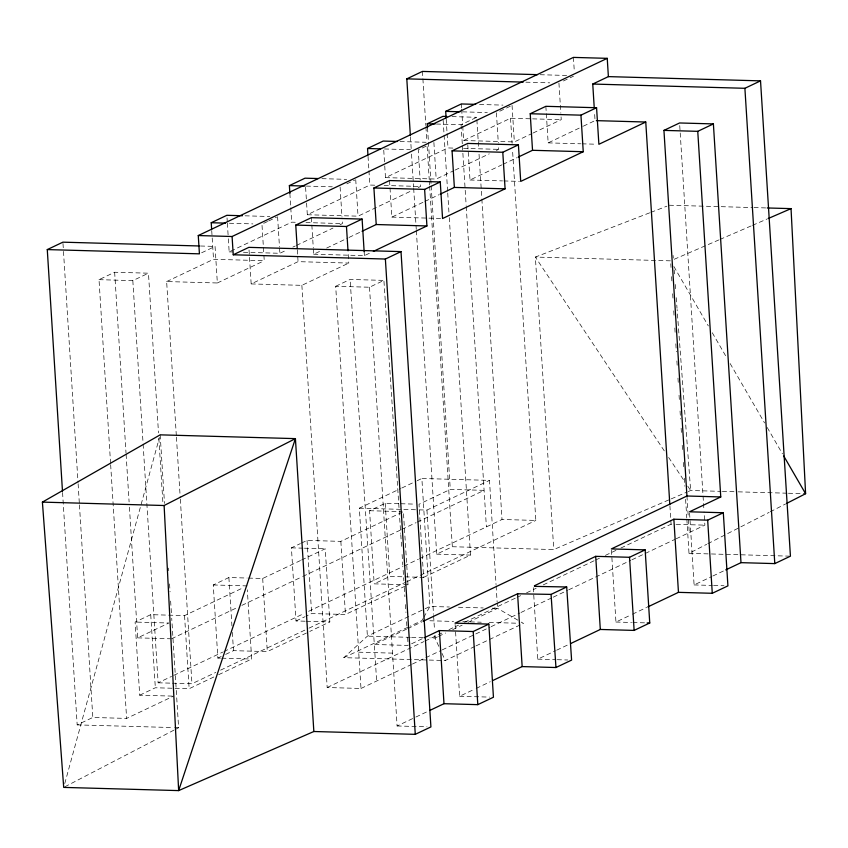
<?xml version="1.0" encoding="UTF-8"?>
<svg xmlns="http://www.w3.org/2000/svg" width="848" height="848" viewBox="0 0 848 848"><rect width="100%" height="100%" fill="white"/><g stroke="black" fill="none" stroke-linecap="round" stroke-linejoin="round"><path stroke-width="0.64" stroke-dasharray="4.24 3.18" d="M64.755 783.563L159.477 437.398M423.194 618.383L421.975 620.556L410.135 626.174M423.809 617.302L429.915 606.458L421.869 478.484L489.487 480.381L496.048 584.601M474.859 646.441L445.253 660.507L343.822 657.666L367.396 636.148L424.021 609.256M64.872 786.785L173.914 730.16M175.091 729.556L178.61 727.722L171.72 618.224M686.848 519.082L689 553.341L706.67 544.31M707.847 543.706L769.094 512.383M770.27 511.789L785.577 503.956M110.569 463.358L99.015 279.67L114.65 272.25L148.464 273.194L158.502 432.904M99.015 279.67L132.829 280.614L148.464 273.194M436.381 124.031L461.089 124.72L476.714 117.3L478.707 148.951M201.654 252.778L215.053 246.418L217.353 282.978L166.643 281.557L176.342 435.84M267.533 221.498L261.947 224.148L263.834 254.177M268.646 220.968L276.459 217.247M346.8 183.846L354.623 180.136M426.078 146.195L418.255 149.905L420.152 179.946M499.769 111.205L510.931 105.905M563.411 80.973L573.46 76.203M166.643 281.557L213.526 259.287L264.247 260.707L263.919 255.481M228.345 238.807L229.161 251.867L291.691 222.176L298.189 222.356M306.584 203.001L307.315 214.745L369.845 185.055L376.342 185.235M384.738 165.879L385.48 177.635L447.998 147.934L454.507 148.124M462.732 126.151L463.633 140.514L510.528 118.243L531.336 118.826M217.353 282.978L264.247 260.707M243.471 252.269L279.882 253.287L286.953 249.916M292.857 247.118L295.21 246.005M296.397 245.443L332.967 228.07M340.048 224.709L342.401 223.586L342.073 218.371M307.315 214.745L358.036 216.166L411.121 190.959M418.202 187.588L420.555 186.475L420.226 181.249M385.48 177.635L436.19 179.045L453.892 170.649M455.069 170.088L489.275 153.838M496.356 150.478L498.719 149.354L498.391 144.128M463.633 140.514L514.344 141.934L531.929 133.581M533.106 133.019L561.238 119.663L560.91 114.438M249.026 249.969L251.167 283.921L298.061 261.65L348.772 263.071L348.03 251.315M313.357 249.005L313.686 254.23L319.59 251.432M326.66 248.061L347.903 237.981M349.079 237.419L360.877 231.822M389.539 180.55L391.85 217.109L423.693 201.983M424.88 201.421L439.031 194.701M467.778 144.732L470.004 179.999L501.857 164.862M503.034 164.311L517.195 157.58M545.858 106.318L548.158 142.877L582.152 126.734M583.329 126.172L595.052 120.607L594.48 111.47M251.167 283.921L301.877 285.341L348.772 263.071M313.686 254.23L364.407 255.64L371.106 252.46M301.877 285.341L327.18 687.516L360.994 688.459L335.691 286.285L369.495 287.228L383.911 280.391L400.701 533.413M410.305 637.346L367.396 636.148L359.34 508.185L400.627 488.575M401.814 488.013L415.965 481.293M417.142 480.731L421.869 478.484M172.218 696.102L139.708 695.201L135.108 622.072L150.732 614.652L184.546 615.595L243.535 587.579M220.459 658.154L217.862 658.08L213.261 584.961L228.886 577.53L247.097 578.039M305.121 621.213L296.016 620.959L291.415 547.84L300.351 543.6M301.464 543.07L307.05 540.42L340.854 541.363L403.383 511.662L407.983 584.791L345.454 614.482L311.651 613.539L306.064 616.189M407.983 584.791L374.18 583.848L369.58 510.719L385.215 503.299L399.514 503.701M129.426 507.189L137.652 637.866L168.911 623.015L135.108 622.072M248.4 578.082L262.7 578.474L300.457 560.549M301.634 559.987L325.229 548.783L329.83 621.902L309.774 631.431M417.269 522.071L484.091 490.345L450.277 489.402L419.018 504.242L423.618 577.371L389.804 576.428L374.18 583.848M419.156 509.849L426.957 510.072L489.487 480.381M171.466 638.809L237.09 607.645M241.86 605.377L301.528 577.043M302.715 576.47L400.563 530.011M401.751 529.438L416.071 522.644M143.111 444.119L158.131 682.799L171.529 676.428M173.766 675.368L222.685 652.133M223.872 651.571L303.828 613.602M308.598 611.334L402.864 566.57M404.051 566.008L418.371 559.203M419.569 558.641L502.016 519.485L535.83 520.428L512.521 149.895M62.561 492.518L77.179 724.892L92.814 717.472L126.617 718.415L173.511 696.144M139.708 695.201L155.332 687.77L189.146 688.714L213.919 676.948M217.862 658.08L221.211 656.49M225.674 654.37L233.497 650.66L267.3 651.603L308.598 631.993M296.016 620.959L304.951 616.719M416.347 230.677L436.699 554.157L452.334 546.727L553.765 549.568L670.047 499.387M172.43 683.191L191.945 683.742L215.827 672.4M220.597 670.132L307.76 628.739M308.958 628.167L405.673 582.237M406.87 581.664L535.83 520.428M218.636 674.711L251.676 659.023L247.319 589.816M423.618 577.371L470.502 555.101L449.228 216.791M425.198 608.694L429.915 606.458L449.419 606.998M343.822 657.666L408.948 626.736M406.542 629.174L374.318 644.48L376.629 681.039M407.729 628.612L422.05 621.807M411.609 643.77L423.184 638.268M327.18 687.516L423.905 641.586M425.092 641.014L441.808 633.074M448.974 629.672L458.524 625.135M464.503 622.305L515.838 597.925M517.036 597.352L520.619 595.656M526.587 592.816L536.137 588.279M543.303 584.876L594.649 560.496M595.847 559.924L599.43 558.228M605.398 555.387L616.146 550.288M620.916 548.02L671.075 524.202L674.976 524.308M437.367 636.912L435.013 638.035L429.809 637.887M438.554 636.36L445.624 633M452.705 629.629L462.149 625.156M468.043 622.347L497.532 608.345L520.036 621.425M360.994 688.459L411.227 664.609M412.425 664.037L441.055 650.437M442.253 649.875L489.985 627.202M491.172 626.64L519.813 613.04M521.001 612.468L552.027 597.734M553.225 597.172L567.545 590.367M568.732 589.805L630.785 560.337M631.972 559.775L674.934 539.37M676.121 538.809L704.879 525.145L704.052 511.959M476.035 645.879L523.407 623.386L521.16 622.082M369.495 287.228L397.097 725.973L414.683 717.62M415.859 717.058L428.749 710.931M455.111 624.457L459.627 696.272L474.965 688.989M476.141 688.428L490.303 681.707M533.286 587.653L537.78 659.161L555.482 650.755M556.659 650.193L569.633 644.035M611.419 550.225L615.945 622.04L631.272 614.758M632.46 614.196L646.611 607.475M689.583 513.104L694.099 584.929L711.684 576.576M712.85 576.015L724.574 570.45M335.691 286.285L350.097 279.448L383.911 280.391M674.213 259.276L718.775 239.963M719.984 239.433L751.296 225.865M752.494 225.335L766.952 219.07M671.266 498.868L687.007 492.073M688.226 491.554L690.643 490.504L721.033 491.352M649.653 212.837L535.364 257.071L553.765 549.568M650.882 212.36L666.867 206.181M540.176 74.719L566.634 75.451M525.866 82.171L549.684 82.839M479.533 104.463L502.949 105.12M462.605 111.851L487.314 112.54M452.005 116.611L476.714 117.3M532.629 118.858L561.238 119.663M548.158 142.877L580.668 143.789M581.972 143.821L596.271 144.224M400.076 141.542L426.088 142.273M463.602 148.379L498.719 149.354M384.451 148.962L410.453 149.693M470.004 179.999L502.514 180.9M503.807 180.942L519.421 181.377M321.922 178.663L346.631 179.352M384.144 185.458L420.555 186.475M306.298 186.083L332.299 186.814M669.326 205.227L752.674 207.559M753.999 207.59L765.903 207.93M391.85 217.109L441.257 218.487M245.072 215.816L269.781 216.505M305.99 222.568L342.401 223.586M229.437 223.236L252.842 223.893M200.499 246.005L215.053 246.418M229.161 251.867L233.062 251.973M722.358 491.395L736.891 491.798M738.216 491.84L787.103 493.197M788.428 493.239L805.6 493.716M400.818 503.733L415.117 504.136M359.34 508.185L417.863 509.818M369.58 510.719L402.079 511.63M676.269 524.35L704.879 525.145M689 553.341L710.083 553.935M711.398 553.967L789.117 556.14M291.415 547.84L303.118 548.168M304.421 548.2L325.229 548.783M436.699 554.157L470.502 555.101M694.099 584.929L712.299 585.438M713.603 585.47L724.001 585.756M213.261 584.961L247.065 585.904M458.524 607.253L483.233 607.942M492.338 608.196L497.532 608.345L497.204 603.066M615.945 622.04L631.548 622.474M632.841 622.517L645.847 622.877M429.883 620.768L453.595 621.436M462.817 621.69L481.251 622.209M489.158 622.432L516.824 623.206M306.425 621.255L329.83 621.902M411.609 637.389L423.311 637.707M137.652 637.866L170.162 638.777M358.715 652.186L392.518 653.13M537.78 659.161L555.991 659.67M557.284 659.702L567.694 659.998M221.763 658.186L251.676 659.023M158.131 682.799L171.137 683.159M459.627 696.272L489.54 697.109M397.097 725.973L427.01 726.81M77.179 724.892L173.342 727.573M174.656 727.616L178.61 727.722M664.281 450.86L535.364 257.071L670.598 260.845L671.012 267.438M668.669 457.475L684.781 481.696M687.717 486.105L690.643 490.504L677.117 309.562M673.906 266.558L708.324 325.918M712.288 332.766L726.185 356.732M730.16 363.58L764.567 422.94M767.217 427.509L782.439 453.765M438.787 646.314L435.013 638.035L434.844 635.396M442.02 653.405L445.253 660.507M673.068 255.418L673.27 258.057M674.16 269.94L674.457 273.904M675.241 284.472L675.739 291.076M676.227 297.68L677.022 308.248M400.786 534.728L401.751 549.228M402.1 554.497L402.8 565.033M403.15 570.312L403.849 580.848M404.284 587.441L404.899 596.663M405.418 604.571L405.948 612.479M406.563 621.701L406.998 628.294M407.612 637.516L408.132 645.423L374.318 644.48L350.097 279.448M679.746 125.599L702.971 494.819M703.056 496.133L703.967 510.644M686.954 496.006L688.343 518.202M688.428 519.517L689.254 532.565M671.595 276.66L672.008 283.243M672.676 293.79L673.089 300.372M673.747 310.909L674.16 317.502M674.828 328.038L675.241 334.631M675.824 343.853L676.322 351.761M676.895 360.983L677.319 367.566M677.976 378.113L678.389 384.695M679.057 395.232L679.471 401.825M680.054 411.047L680.552 418.954M681.124 428.176L681.538 434.759M682.205 445.306L682.619 451.889M683.287 462.436L683.7 469.018M684.272 478.24L684.771 486.148M685.608 499.324L686.763 517.768M669.909 505.737L670.736 518.923M670.821 520.248L671.075 524.202M573.428 57.399L574.329 71.762M558.938 83.104L560.835 113.134M512.044 105.375L514.344 141.934M510.528 118.243L512.107 143.301M496.419 112.795L498.306 142.824M479.035 154.219L481.781 197.732M481.855 199.057L502.016 519.485M496.122 585.915L497.119 601.751M461.333 103.954L461.577 107.866M461.662 109.18L462.648 124.847M461.089 124.72L462.33 144.52M462.414 145.845L466.146 205.237M466.23 206.562L486.392 526.905M446.196 119.208L447.013 132.267M447.097 133.571L447.998 147.934M443.154 120.321L447.649 191.68M447.723 193.005L449.143 215.466M433.89 142.485L436.19 179.045M427.519 127.741L428.357 140.938M428.441 142.252L431.091 184.493M431.176 185.818L450.277 489.402M422.431 71.423L425.834 125.557M425.919 126.882L426.83 141.404M427.159 146.683L429.236 179.691M429.321 181.006L429.565 184.97M429.65 186.295L452.334 546.727M410.453 136.941L411.195 148.824M411.534 154.103L413.601 187.111M413.686 188.436L416.262 229.363M426.957 510.072L433.519 614.291M433.604 615.606L434.515 630.117M383.752 150.213L384.653 164.576M368.032 156.329L368.859 169.388M368.944 170.692L369.845 185.055M385.215 503.299L389.804 576.428M364.152 251.729L364.407 255.64M355.736 179.606L358.036 216.166M340.101 187.026L341.988 217.056M340.854 541.363L345.454 614.482M311.386 217.671L313.272 247.701M305.598 187.323L306.499 201.686M297.319 249.895L297.648 255.121M297.733 256.425L298.061 261.65M289.878 193.439L290.705 206.499M290.779 207.813L291.691 222.176M307.05 540.42L311.651 613.539M277.582 216.717L279.469 246.757M279.554 248.061L279.882 253.287M262.7 578.474L267.3 651.603M227.031 217.915L227.275 221.837M227.359 223.141L228.26 237.504M211.724 230.561L213.526 259.287M228.886 577.53L231.928 625.845M232.341 632.375L233.497 650.66M176.426 437.155L180.242 497.818M180.327 499.133L191.945 683.742M184.546 615.595L189.146 688.714M160.177 434.844L164.501 503.447M168.561 568.096L168.731 570.725M169.558 583.922L170.056 591.84M170.639 601.073L171.391 612.945M158.841 438.183L162.911 502.853M132.829 280.614L143.036 442.804M150.732 614.652L155.332 687.77M114.65 272.25L126.023 453.076M126.108 454.401L129.097 501.91M110.653 464.683L126.617 718.415M62.985 243.482L63.409 250.086M63.483 251.411L78.027 482.459M78.111 483.773L79.352 503.585M79.436 504.899L92.814 717.472"/><path stroke-width="1.27" d="M42.4 502.111L160.177 434.844L295.422 438.628L313.845 731.506L178.652 790.601L63.706 787.4L42.4 502.111L164.12 505.514L295.422 438.628L178.652 790.601L164.12 505.514M786.753 503.352L805.6 493.716L791.036 208.629L767.228 207.961M534.388 585.788L595.709 556.341L629.523 557.284L645.148 549.864L649.748 622.983L634.124 630.414L600.31 629.46L570.821 643.473M62.476 491.204L47.276 249.588L62.911 242.168L199.174 245.973M410.368 135.616L406.796 78.853L422.431 71.423L537.526 74.645M211.64 229.257L211.226 222.727L226.861 215.307L242.464 215.742M289.878 193.439L289.391 185.606L305.015 178.186L318.021 178.546M367.958 155.025L367.544 148.495L383.179 141.065L397.479 141.468M446.112 117.904L445.698 111.374L461.333 103.954L475.633 104.357M427.519 127.741L427.275 123.776L442.91 116.356L446.811 116.462M47.276 249.588L199.418 253.838L198.273 235.553L573.428 57.399L607.232 58.342L608.387 76.617L592.752 84.047L594.225 107.548M198.273 235.553L232.087 236.507L607.232 58.342M232.087 236.507L233.232 254.782L248.867 247.362L401.009 251.612L430.911 726.916L415.276 734.336L313.845 731.506M297.235 248.591L295.761 225.091L311.386 217.671L362.107 219.081L364.152 251.729M362.054 231.26L376.215 224.529L373.915 187.97L389.539 180.55L440.26 181.96L442.561 218.53L505.09 188.828L502.79 152.269L518.414 144.849L520.714 181.408L583.244 151.718L580.944 115.158L596.568 107.728L598.879 144.287L645.763 122.027L669.825 504.422M440.218 194.139L454.369 187.419L452.069 150.859L467.704 143.429L518.414 144.849M518.372 157.018L532.523 150.297L530.223 113.738L545.858 106.318L596.568 107.728M295.761 225.091L346.472 226.501L362.107 219.081M373.915 187.97L424.625 189.39L440.26 181.96M373.332 251.4L426.926 225.95L424.625 189.39M233.232 254.782L385.374 259.032L401.009 251.612M592.752 84.047L744.894 88.298L760.529 80.867L790.431 556.171L774.796 563.602L740.993 562.659L725.75 569.888M423.247 621.245L686.954 496.006L663.942 130.391L679.577 122.971L713.391 123.914L740.993 562.659M663.942 130.391L697.756 131.334L713.391 123.914M424.339 637.728L439.391 630.573L473.205 631.516L488.84 624.096L493.441 697.226L477.806 704.646L443.992 703.702L429.925 710.38M647.798 606.914L678.464 592.349L712.278 593.293L727.913 585.873L723.312 512.743L707.677 520.163L673.863 519.22L611.344 548.921L645.148 549.864M697.756 131.334L720.758 496.949L689.498 511.8L723.312 512.743M488.84 624.096L455.026 623.153L517.577 593.78L551.062 594.395L566.687 586.975L571.594 660.104L555.959 667.524L522.156 666.581L492.656 680.584M768.15 218.551L791.036 208.629M534.494 586.381L566.687 586.975M608.387 76.617L760.529 80.867M406.796 78.853L523.216 82.097M445.698 111.374L460.008 111.777M530.223 113.738L580.944 115.158M596.356 120.639L645.763 122.027M427.275 123.776L435.077 123.999M532.523 150.297L583.244 151.718M367.544 148.495L380.551 148.856M452.069 150.859L502.79 152.269M454.369 187.419L505.09 188.828M289.391 185.606L304.994 186.051M376.215 224.529L426.926 225.95M211.226 222.727L225.536 223.13M686.954 496.006L720.758 496.949M647.151 622.909L649.748 622.983M783.764 456.044L805.6 493.716M551.062 594.395L555.959 667.524M744.894 88.298L774.796 563.602M707.677 520.163L712.278 593.293M673.863 519.22L678.464 592.349M629.523 557.284L634.124 630.414M595.709 556.341L600.31 629.46M517.577 593.78L522.156 666.581M473.205 631.516L477.806 704.646M439.391 630.573L443.992 703.702M385.374 259.032L415.276 734.336M346.472 226.501L347.956 250.012"/></g></svg>
